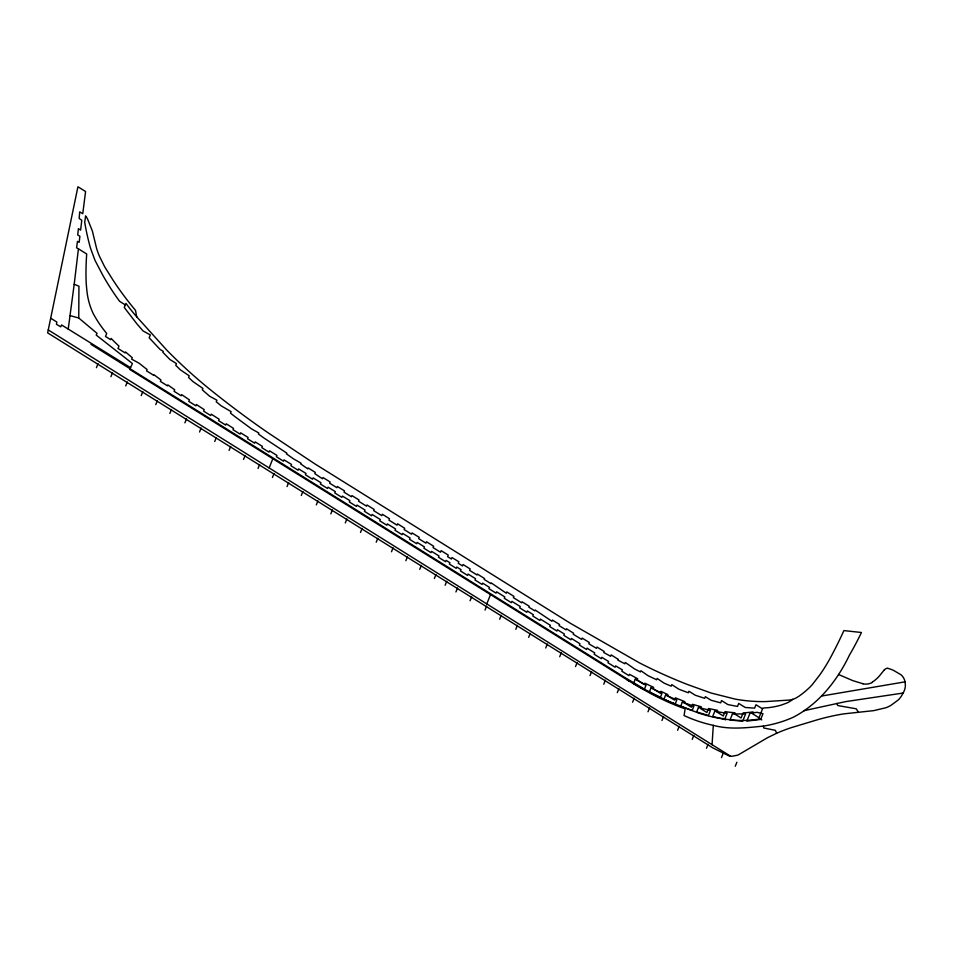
<?xml version="1.0" encoding="UTF-8"?>
<svg xmlns="http://www.w3.org/2000/svg" width="953" height="953" viewBox="0 0 953 953"><rect width="100%" height="100%" fill="white"/><g stroke="black" fill="none" stroke-linecap="round" stroke-linejoin="round"><path stroke-width="1.43" d="M629.361 681.228L129.739 369.43L132.407 363.51L96.217 335.075L97.039 333.347L78.742 318.004L78.944 286.222L74.203 284.244L78.432 248.84L76.597 247.792L77.443 241.419L79.17 242.312L79.897 236.296L77.729 234.95L78.396 228.625L80.6 230.138L81.791 220.334L79.17 218.475L79.695 211.864L82.756 213.686L85.579 191.529L77.932 186.764L47.65 332.871L712.832 747.891L728.914 755.848A12.234 10.042 58.9 0 0 730.534 756.194L730.737 756.205A11.686 9.601 58.9 0 0 732.285 756.205L737.181 755.276A16.999 13.961 58.9 0 0 738.504 754.776L767.63 737.634L776.945 733.131A220.941 181.463 58.9 0 1 791.514 727.58L817.15 719.849A322.781 265.113 58.9 0 1 843.56 713.892L873.758 710.628L886.052 707.698A46.935 38.549 58.9 0 0 891.091 705.244L898.274 699.943A22.014 18.083 58.9 0 0 899.167 699.025L899.644 698.454A38.477 31.604 58.9 0 0 901.264 696.274L903.17 693.034A28.566 23.456 58.9 0 0 904.492 690.079L904.933 688.674A13.402 11.007 58.9 0 0 905.35 684.85L905.016 681.788A9.971 8.184 58.9 0 0 900.907 674.7L893.509 670.376A39.502 32.45 58.9 0 0 890.162 669.042L887.934 668.398M730.617 756.194L712.058 744.674L713.309 725.34A149.442 122.746 58.9 0 1 684.063 715.548L685.159 708.865A251.306 206.408 58.9 0 1 655.402 695.964A345.653 283.911 58.9 0 1 626.645 679.453M68.223 329.083L74.203 284.244M96.432 367.655L98.028 363.689M110.917 376.685L112.502 372.73M125.725 385.929L127.321 381.974M141.223 395.602L142.819 391.635M155.756 404.668L157.352 400.701M169.848 413.459L171.445 409.492M184.894 422.846L186.478 418.879M199.534 431.983L201.131 428.016M214.747 441.477L216.343 437.51M229.065 450.4L230.65 446.445M243.539 459.441L245.135 455.474M258.025 468.471L259.621 464.504M269.115 468.006L272.844 458.727M272.451 477.477L274.035 473.51M287.044 486.578L288.628 482.611M301.291 495.477L302.887 491.51M316.336 504.852L317.933 500.897M330.822 513.893L332.406 509.926M345.296 522.923L346.892 518.968M360.508 532.417L362.104 528.45M376.221 542.221L377.817 538.254M391.492 551.751L393.089 547.784M405.859 560.709L407.455 556.743M419.725 569.358L421.321 565.403M434.377 578.495L435.962 574.54M445.146 585.225L446.743 581.259M455.927 591.944L457.523 587.989M470.067 600.771L471.664 596.804M486.709 604.071L490.545 594.541M485.006 610.087L486.59 606.12M499.646 619.224L501.242 615.269M515.811 629.314L517.408 625.347M528.665 637.331L530.261 633.364M545.735 647.98L547.32 644.014M559.709 656.7L561.305 652.734M575.541 666.576L577.125 662.609M590.014 675.606L591.61 671.639M603.761 684.183L605.358 680.228M617.294 692.628L618.89 688.662M632.613 702.182L634.21 698.227M647.992 711.784L649.589 707.817M661.966 720.504L663.562 716.537M677.631 730.272L679.227 726.305M692.223 739.373L693.82 735.406M706.483 748.272L708.067 744.305M721.469 757.623L723.053 753.656M735.275 766.236L736.872 762.269M884.277 669.923L880.048 675.153A42.849 35.201 58.9 0 1 878.44 676.999A50.89 41.801 58.9 0 1 874.759 680.371L872.233 682.157M803.653 710.771L845.597 701.634L903.17 693.034M821.629 696.035L905.028 681.848M78.432 248.84L86.699 253.998A262.099 215.271 58.9 0 0 85.984 274.809A130.501 107.189 58.9 0 0 87.021 291.737A59.491 48.865 58.9 0 0 93.275 313.68A96.61 79.349 58.9 0 0 106.712 333.455L105.509 336.469L110.643 339.673L111.144 338.422A144.665 118.815 58.9 0 0 118.97 346.094L118.017 348.476L125.129 352.908L125.51 351.967L132.276 357.697L131.693 359.174L138.983 363.153L147.107 369.538L146.571 370.872L153.683 375.315L153.921 374.72L160.962 379.961L160.378 381.403L167.49 385.846L167.859 384.917L174.709 389.777L174.089 391.314L181.201 395.745L181.654 394.613L189.397 399.867L188.789 401.38L195.901 405.823L196.413 404.548L204.216 409.635L203.62 411.124L210.732 415.556L211.28 414.174L219.166 419.237L218.594 420.666L225.706 425.098L226.242 423.787L233.533 428.385L233.008 429.696L240.12 434.139L240.644 432.817L248.066 437.451L247.542 438.773L254.654 443.216L255.178 441.894L262.385 446.373L261.861 447.696L268.972 452.127L269.496 450.805L276.93 455.415L276.406 456.737L283.517 461.181L284.042 459.858L291.487 464.445L290.951 465.767L298.075 470.21L298.599 468.888L305.984 473.45L305.448 474.773L312.56 479.204L313.096 477.882L320.935 482.718L320.399 484.041L327.51 488.472L328.046 487.15L335.325 491.629L334.789 492.951L341.901 497.383L342.437 496.072L349.882 500.647L349.346 501.969L356.458 506.4L356.994 505.09L364.999 510.01L364.463 511.332L371.575 515.776L372.111 514.453L380.283 519.492L379.759 520.803L386.87 525.246L387.394 523.924L395.519 528.927L394.983 530.249L402.095 534.693L402.631 533.37L410.064 537.968L409.54 539.291L416.652 543.722L417.176 542.4L424.442 546.903L423.918 548.225L431.03 552.657L431.554 551.334L438.988 555.944L438.463 557.267L445.575 561.71L446.111 560.388L449.911 562.735L449.375 564.057L456.225 568.333L456.761 567.011L461.002 569.644L460.478 570.966L467.589 575.398L468.114 574.087L475.547 578.697L475.023 580.02L482.135 584.451L482.659 583.129L489.473 587.37L488.937 588.692L496.048 593.135L496.584 591.813L504.804 596.923L504.268 598.246L511.38 602.677L511.916 601.367L520.243 606.549L519.707 607.859L526.818 612.303L527.354 610.98L533.323 614.697L532.787 616.019L539.898 620.451L540.434 619.128L550.334 625.287L549.798 626.609L556.909 631.053L557.445 629.73L564.367 634.031L563.842 635.353L570.954 639.785L571.478 638.474L579.924 643.716L579.388 645.038L586.512 649.47L587.036 648.147L594.696 652.9L594.16 654.223L601.272 658.654L601.808 657.332L608.526 661.453L607.99 662.776L615.102 667.219L615.638 665.897L622.345 669.852L621.821 671.174L628.932 675.617L629.468 674.295L637.724 678.774L637.188 680.085L644.299 684.528L644.836 683.206L653.591 687.327L653.055 688.65L660.167 693.081L660.882 691.306L667.815 694.546L667.374 695.63L674.486 700.074L675.379 697.846L684.778 701.611L684.302 702.778L691.413 707.221L692.581 704.315L701.289 706.792L700.574 708.567L706.9 712.51L708.508 708.52L717.645 710.378L716.978 712.022L723.303 715.977L725.054 711.617A163.154 134.004 58.9 0 0 734.966 712.761L734.513 713.88L741.1 717.99L743.161 712.868A142.497 117.04 58.9 0 0 753.12 711.879L752.405 713.642L758.993 717.752L762.876 708.079L768.285 707.674A98.457 80.874 58.9 0 0 773.848 706.852L775.766 706.471A121.365 99.684 58.9 0 0 781.341 705.065L786.999 702.969A40.812 33.522 58.9 0 0 792.765 699.347A27.792 22.824 58.9 0 0 795.993 698.001L798.852 696.286A143.915 118.208 58.9 0 0 806.143 690.615L808.728 688.28A87.021 71.475 58.9 0 0 812.48 684.385L819.628 675.117A229.959 188.873 58.9 0 0 832.052 654.699A548.857 450.805 58.9 0 0 843.893 630.588L861.452 632.494A408.897 335.837 58.9 0 1 849.48 655.056C837.234 680.585 818.782 703.993 793.289 717.24A168.526 138.423 58.9 0 1 763.305 726.091C746.795 727.794 729.533 729.831 713.309 725.34M760.434 719.074L748.748 720.277A134.182 110.214 58.9 0 1 733.798 720.123L724.185 719.086A168.633 138.507 58.9 0 1 698.549 713.023L671.782 702.695A290.784 238.834 58.9 0 1 664.813 699.585L645.979 690.043L624.358 677.226L90.976 344.343M862.953 683.73L852.887 680.668L838.557 674.498M70.153 315.634L78.742 318.004M50.688 318.219L56.823 322.019L56.465 324.294L60.73 326.831L61.552 324.949L130.537 367.679M712.058 744.674L48.258 329.917M125.331 304.9L119.625 301.339A210.196 172.648 58.9 0 1 102.853 275.334L95.002 260.348L90.475 248.102A217.618 178.747 58.9 0 1 84.722 222.371L85.603 215.878A23.122 19 58.9 0 1 87.569 219.023L92.358 230.983L96.61 248.495A67.329 55.31 58.9 0 0 99.469 256.321L104.651 266.769L113.276 280.527A268.949 220.893 58.9 0 0 135.493 310.344L136.755 316.849L166.775 350.132A448.518 368.382 58.9 0 0 212.483 391.433A885.778 727.532 58.9 0 0 267.924 432.686L314.776 463.813L570.454 623.333L639.368 662.835A532.429 437.32 58.9 0 0 687.411 684.48L711.295 693.081L735.382 699.157A198.021 162.653 58.9 0 0 765.628 701.587L787.821 700.157A27.804 22.836 58.9 0 0 792.753 699.347M762.567 708.853L755.979 704.755L754.621 708.127L745.234 707.483L738.718 703.421L737.503 706.447L727.878 704.577L721.576 700.574L720.671 702.849L711.021 700.217L705.351 696.691L704.696 698.311L695.297 695.237L688.936 691.259L688.328 692.771L678.858 689.21L671.794 684.635L671.186 686.148L669.864 685.612L664.158 683.17L657.153 678.453L656.629 679.763L647.885 675.606L640.94 670.745L640.476 671.913L634.543 668.923L625.311 662.478L624.799 663.776L617.949 660.155L618.271 659.345L611.159 654.902L610.611 656.283L603.761 652.495L604.154 651.483L597.043 647.051L596.53 648.338L591.491 645.384L588.811 643.751L589.299 642.513L582.188 638.081L581.664 639.392L573.194 634.221L573.599 633.209L566.487 628.777L566.046 629.873L559.089 625.633L559.542 624.501L552.43 620.069L551.942 621.273L535.193 610.027L534.859 610.861L528.867 607.204L529.249 606.263L522.137 601.831L521.732 602.82L513.405 597.638L513.917 596.364L506.805 591.932L506.293 593.207L491.26 582.926L490.962 583.653L484.16 579.412L484.517 578.519L477.405 574.075L477.048 574.981L469.615 570.359L470.174 568.953L463.063 564.521L462.503 565.927L458.25 563.283L458.846 561.805L451.996 557.529L451.4 559.018L447.6 556.647L448.244 555.075L441.132 550.643L440.489 552.216L433.067 547.594L433.615 546.212L426.503 541.78L425.943 543.162L418.689 538.648L419.213 537.361L412.089 532.918L411.577 534.216L404.143 529.582L404.691 528.236L397.58 523.793L397.032 525.151L388.931 520.112L389.491 518.718L382.379 514.275L381.819 515.68L373.659 510.594L374.124 509.438L367.012 504.995L366.548 506.162L358.554 501.195L359.031 500.003L351.919 495.572L351.443 496.763L344.009 492.129L344.509 490.914L337.398 486.471L336.897 487.698L329.643 483.183L330.119 481.98L323.007 477.548L322.531 478.751L320.387 477.417L314.812 473.617L315.3 472.402L308.188 467.959L307.819 468.864L305.699 467.423L300.624 463.849L300.91 463.122L293.691 458.965L286.448 453.878L286.77 453.08L263.326 437.594L258.382 433.949L258.775 432.96L251.521 428.874L234.795 416.521L230.507 413.149L231.114 411.648L221.251 405.883L216.26 401.785L216.903 400.2L209.612 396.21L202.322 389.848L202.894 388.419L193.042 381.629L188.551 377.459L189.218 375.816L180.272 369.764L175.757 365.285L176.436 363.593L169.968 359.555L162.915 352.348L163.297 351.407L160.056 349.394L149.18 337.803L150.324 334.956L143.045 330.929L136.887 323.841L124.247 307.462L125.975 303.376A169.682 139.364 58.9 0 0 136.755 316.849M759.124 718.252L761.757 719.896M722.874 718.264L725.507 719.908M673.283 703.1L675.915 704.743M858.45 712.32L856.235 708.806L837.782 705.554L836.841 703.35M776.635 733.274L775.397 730.32L763.794 728.009L763.305 726.091M872.364 682.384A18.452 15.153 58.9 0 1 862.953 683.861M884.289 669.947A11.865 9.744 58.9 0 1 886.087 668.565A3.86 3.169 58.9 0 1 887.934 668.363M635.282 679.155L633.507 683.587L644.276 689.567L646.039 685.195L635.282 679.155M651.018 687.863L649.279 692.2L660.274 697.62L661.978 693.391L651.018 687.863M665.587 695.106L663.907 699.299L675.141 704.148L676.809 700.002L665.587 695.106M682.336 702.17L680.656 706.34L692.176 710.497L693.915 706.149L682.336 702.17M698.454 707.483L696.655 711.962L708.436 715.453L710.45 710.414L698.454 707.483M714.762 711.283L712.641 716.549L724.756 719.193L727.115 713.332L714.762 711.283M732.428 713.964L729.974 720.051L742.709 721.183L745.627 713.904L732.428 713.964M749.963 713.285L746.807 721.147L760.697 719.396L762.984 713.702L756.956 712.308L749.963 713.285"/></g></svg>
